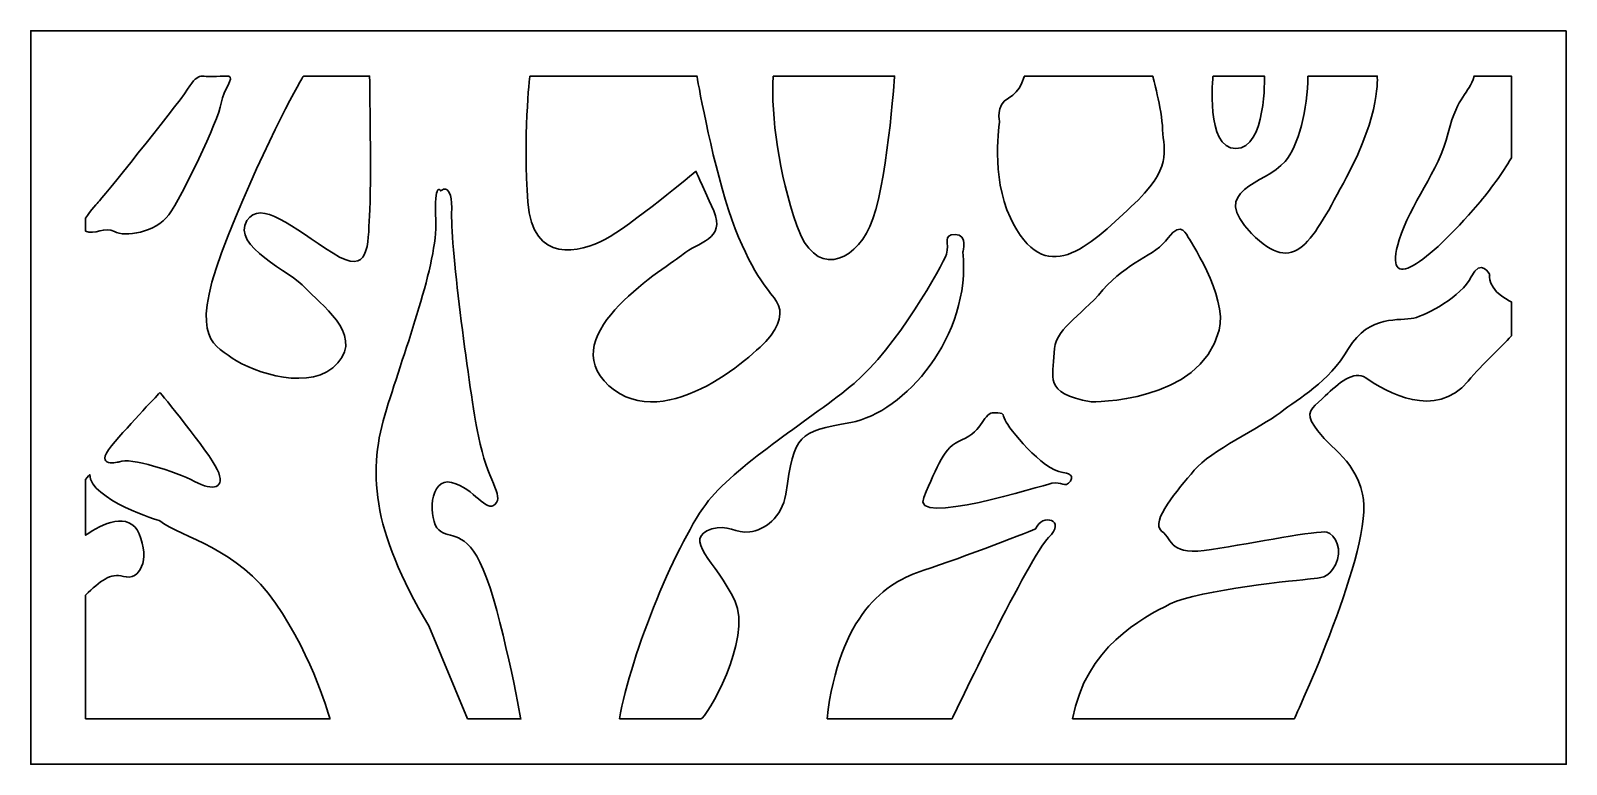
# Model space of a CAD drawing. Header units: centimetres. Extents: x -27 to -14.8, y -9 to -3.2.
import ezdxf

# ---------------------------------------------------------------- set-up
doc = ezdxf.new("R2010")
doc.units = ezdxf.units.CM
doc.header["$MEASUREMENT"] = 0
doc.layers.add('layer 1', color=7, linetype='Continuous')

msp = doc.modelspace()

# ---------------------------------------------------------------- linework, layer by layer
at = {"layer": 'layer 1', "color": 250, "lineweight": 30}
for points, knots in [([(-14.76001, -3.15227), (-14.76001, -3.15227), (-26.99914, -3.15227), (-26.99914, -3.15227), (-26.99914, -3.15227), (-26.99914, -3.15227), (-26.99914, -9.00021), (-26.99914, -9.00021), (-26.99914, -9.00021), (-26.99914, -9.00021), (-14.76001, -9.00021), (-14.76001, -9.00021), (-14.76001, -9.00021), (-14.76001, -9.00021), (-14.76001, -3.15227), (-14.76001, -3.15227)], [0, 0, 0, 0, 0.2, 0.2, 0.2, 0.2, 0.4, 0.4, 0.4, 0.4, 0.6, 0.6, 0.6, 0.6, 1, 1, 1, 1]), ([(-25.42095, -3.51339), (-25.42095, -3.51339), (-25.48825, -3.51339), (-25.48825, -3.51339), (-25.48825, -3.51339), (-25.65375, -3.53702), (-25.64587, -3.46135), (-25.74833, -3.61889), (-25.74833, -3.61889), (-25.85079, -3.77643), (-26.45766, -4.51686), (-26.45766, -4.51686), (-26.45766, -4.51686), (-26.45766, -4.51686), (-26.52533, -4.58452), (-26.5618, -4.64792), (-26.5618, -4.64792), (-26.5618, -4.64792), (-26.5618, -4.74906), (-26.5618, -4.74906), (-26.5618, -4.74906), (-26.49205, -4.78765), (-26.40809, -4.70728), (-26.33155, -4.75317), (-26.33155, -4.75317), (-26.25274, -4.80043), (-26.00054, -4.76105), (-25.89808, -4.61926), (-25.89808, -4.61926), (-25.79562, -4.47748), (-25.50401, -3.87095), (-25.48036, -3.72917), (-25.48036, -3.72917), (-25.46153, -3.61624), (-25.3727, -3.53134), (-25.42095, -3.51339)], [0, 0, 0, 0, 0.1, 0.1, 0.1, 0.1, 0.2, 0.2, 0.2, 0.2, 0.3, 0.3, 0.3, 0.3, 0.4, 0.4, 0.4, 0.4, 0.5, 0.5, 0.5, 0.5, 0.6, 0.6, 0.6, 0.6, 0.7, 0.7, 0.7, 0.7, 0.8, 0.8, 0.8, 0.8, 1, 1, 1, 1]), ([(-24.82621, -3.51339), (-24.82621, -3.51339), (-24.29815, -3.51339), (-24.29815, -3.51339), (-24.29815, -3.51339), (-24.29815, -3.51339), (-24.28239, -4.39871), (-24.29815, -4.62714), (-24.29815, -4.62714), (-24.31392, -4.85557), (-24.29145, -5.11553), (-24.58976, -4.92646), (-24.58976, -4.92646), (-24.9129, -4.72167), (-25.16511, -4.49323), (-25.27545, -4.66652), (-25.27545, -4.66652), (-25.40497, -4.86996), (-24.92078, -5.07613), (-24.81045, -5.20216), (-24.81045, -5.20216), (-24.70011, -5.32819), (-24.34544, -5.56449), (-24.55036, -5.8008), (-24.55036, -5.8008), (-24.75528, -6.03711), (-25.22028, -5.87957), (-25.39367, -5.76142), (-25.39367, -5.76142), (-25.56706, -5.64326), (-25.74045, -5.57237), (-25.42519, -4.78468), (-25.42519, -4.78468), (-25.10994, -3.99698), (-24.82621, -3.51339), (-24.82621, -3.51339)], [0, 0, 0, 0, 0.1, 0.1, 0.1, 0.1, 0.2, 0.2, 0.2, 0.2, 0.3, 0.3, 0.3, 0.3, 0.4, 0.4, 0.4, 0.4, 0.5, 0.5, 0.5, 0.5, 0.6, 0.6, 0.6, 0.6, 0.7, 0.7, 0.7, 0.7, 0.8, 0.8, 0.8, 0.8, 1, 1, 1, 1]), ([(-23.02136, -3.51339), (-23.02136, -3.51339), (-21.68941, -3.51339), (-21.68941, -3.51339), (-21.68941, -3.51339), (-21.68941, -3.51339), (-21.57907, -4.14664), (-21.43721, -4.57988), (-21.43721, -4.57988), (-21.29534, -5.01311), (-21.13771, -5.20216), (-21.07466, -5.28093), (-21.07466, -5.28093), (-21.01161, -5.3597), (-21.00373, -5.45422), (-21.09831, -5.58025), (-21.09831, -5.58025), (-21.19288, -5.70628), (-21.93374, -6.39157), (-22.39086, -5.98197), (-22.39086, -5.98197), (-22.84798, -5.57237), (-21.91009, -5.02886), (-21.79975, -4.93434), (-21.79975, -4.93434), (-21.68941, -4.83982), (-21.45297, -4.81619), (-21.55543, -4.58775), (-21.55543, -4.58775), (-21.65789, -4.35932), (-21.69729, -4.27268), (-21.69729, -4.27268), (-21.69729, -4.27268), (-21.69729, -4.27268), (-22.22535, -4.71379), (-22.42238, -4.81619), (-22.42238, -4.81619), (-22.61942, -4.91859), (-22.99772, -5.02099), (-23.03713, -4.51686), (-23.03713, -4.51686), (-23.07653, -4.01273), (-23.02136, -3.51339), (-23.02136, -3.51339)], [0, 0, 0, 0, 0.08333333, 0.08333333, 0.08333333, 0.08333333, 0.16666667, 0.16666667, 0.16666667, 0.16666667, 0.25, 0.25, 0.25, 0.25, 0.33333333, 0.33333333, 0.33333333, 0.33333333, 0.41666667, 0.41666667, 0.41666667, 0.41666667, 0.5, 0.5, 0.5, 0.5, 0.58333333, 0.58333333, 0.58333333, 0.58333333, 0.66666667, 0.66666667, 0.66666667, 0.66666667, 0.75, 0.75, 0.75, 0.75, 0.83333333, 0.83333333, 0.83333333, 0.83333333, 1, 1, 1, 1]), ([(-21.08255, -3.51339), (-21.08255, -3.51339), (-20.11313, -3.51339), (-20.11313, -3.51339), (-20.11313, -3.51339), (-20.11313, -3.51339), (-20.17619, -4.42234), (-20.31017, -4.71379), (-20.31017, -4.71379), (-20.44415, -5.00523), (-20.75153, -5.12339), (-20.89339, -4.70591), (-20.89339, -4.70591), (-21.03526, -4.28843), (-21.09831, -3.84422), (-21.08255, -3.51339)], [0, 0, 0, 0, 0.2, 0.2, 0.2, 0.2, 0.4, 0.4, 0.4, 0.4, 0.6, 0.6, 0.6, 0.6, 1, 1, 1, 1]), ([(-19.08067, -3.51339), (-19.08067, -3.51339), (-18.05609, -3.51339), (-18.05609, -3.51339), (-18.05609, -3.51339), (-18.05609, -3.51339), (-17.98516, -3.76855), (-17.97728, -3.94185), (-17.97728, -3.94185), (-17.9694, -4.11514), (-17.89059, -4.24117), (-18.22949, -4.55625), (-18.22949, -4.55625), (-18.56839, -4.87133), (-18.91472, -5.22279), (-19.19101, -4.64289), (-19.19101, -4.64289), (-19.34864, -4.31206), (-19.2777, -3.87883), (-19.2777, -3.87883), (-19.2777, -3.87883), (-19.2777, -3.87883), (-19.30923, -3.74492), (-19.20678, -3.68979), (-19.20678, -3.68979), (-19.10432, -3.63465), (-19.08067, -3.51339), (-19.08067, -3.51339)], [0, 0, 0, 0, 0.125, 0.125, 0.125, 0.125, 0.25, 0.25, 0.25, 0.25, 0.375, 0.375, 0.375, 0.375, 0.5, 0.5, 0.5, 0.5, 0.625, 0.625, 0.625, 0.625, 0.75, 0.75, 0.75, 0.75, 1, 1, 1, 1]), ([(-17.57533, -3.51339), (-17.57533, -3.51339), (-17.1655, -3.51339), (-17.1655, -3.51339), (-17.1655, -3.51339), (-17.1655, -3.51339), (-17.14974, -4.09151), (-17.39406, -4.09151), (-17.39406, -4.09151), (-17.63838, -4.09151), (-17.57533, -3.51339), (-17.57533, -3.51339)], [0, 0, 0, 0, 0.25, 0.25, 0.25, 0.25, 0.5, 0.5, 0.5, 0.5, 1, 1, 1, 1]), ([(-16.81872, -3.51339), (-16.81872, -3.51339), (-16.26702, -3.51339), (-16.26702, -3.51339), (-16.26702, -3.51339), (-16.26702, -3.51339), (-16.23549, -3.80794), (-16.51134, -4.31994), (-16.51134, -4.31994), (-16.78719, -4.83194), (-16.92118, -5.12339), (-17.26796, -4.76892), (-17.26796, -4.76892), (-17.61474, -4.41446), (-17.1655, -4.38296), (-16.99999, -4.19391), (-16.99999, -4.19391), (-16.89761, -4.07697), (-16.81872, -3.77333), (-16.81872, -3.51339)], [0, 0, 0, 0, 0.16666667, 0.16666667, 0.16666667, 0.16666667, 0.33333333, 0.33333333, 0.33333333, 0.33333333, 0.5, 0.5, 0.5, 0.5, 0.66666667, 0.66666667, 0.66666667, 0.66666667, 1, 1, 1, 1]), ([(-15.19736, -4.16654), (-15.19736, -4.16654), (-15.19736, -3.51339), (-15.19736, -3.51339), (-15.19736, -3.51339), (-15.19736, -3.51339), (-15.49447, -3.51339), (-15.49447, -3.51339), (-15.49447, -3.51339), (-15.53978, -3.66987), (-15.62215, -3.6534), (-15.70041, -3.96637), (-15.70041, -3.96637), (-15.77867, -4.27935), (-16.00521, -4.53467), (-16.0917, -4.81882), (-16.0917, -4.81882), (-16.23104, -5.27652), (-15.86105, -5.00001), (-15.46563, -4.53879), (-15.46563, -4.53879), (-15.36189, -4.41777), (-15.27263, -4.28968), (-15.19736, -4.16654)], [0, 0, 0, 0, 0.14285714, 0.14285714, 0.14285714, 0.14285714, 0.28571429, 0.28571429, 0.28571429, 0.28571429, 0.42857143, 0.42857143, 0.42857143, 0.42857143, 0.57142857, 0.57142857, 0.57142857, 0.57142857, 0.71428571, 0.71428571, 0.71428571, 0.71428571, 1, 1, 1, 1]), ([(-23.51789, -8.63909), (-23.51789, -8.63909), (-23.0923, -8.63909), (-23.0923, -8.63909), (-23.0923, -8.63909), (-23.0923, -8.63909), (-23.24993, -7.77791), (-23.39179, -7.44708), (-23.39179, -7.44708), (-23.53366, -7.11625), (-23.65976, -7.21077), (-23.74646, -7.132), (-23.74646, -7.132), (-23.83315, -7.05323), (-23.82527, -6.70665), (-23.644, -6.7539), (-23.644, -6.7539), (-23.46272, -6.80117), (-23.36815, -6.99809), (-23.29722, -6.9272), (-23.29722, -6.9272), (-23.22628, -6.85631), (-23.36026, -6.73816), (-23.4312, -6.38369), (-23.4312, -6.38369), (-23.50214, -6.02923), (-23.65188, -4.88708), (-23.644, -4.61139), (-23.644, -4.61139), (-23.63612, -4.33569), (-23.73069, -4.43022), (-23.73069, -4.43022), (-23.73069, -4.43022), (-23.73069, -4.43022), (-23.78587, -4.33569), (-23.7701, -4.66652), (-23.7701, -4.66652), (-23.75434, -4.99735), (-24.01442, -5.69053), (-24.16417, -6.17102), (-24.16417, -6.17102), (-24.31392, -6.6515), (-24.29028, -7.12413), (-23.82527, -7.89606), (-23.82527, -7.89606), (-23.82527, -7.89606), (-23.51789, -8.63909), (-23.51789, -8.63909)], [0, 0, 0, 0, 0.07692308, 0.07692308, 0.07692308, 0.07692308, 0.15384615, 0.15384615, 0.15384615, 0.15384615, 0.23076923, 0.23076923, 0.23076923, 0.23076923, 0.30769231, 0.30769231, 0.30769231, 0.30769231, 0.38461538, 0.38461538, 0.38461538, 0.38461538, 0.46153846, 0.46153846, 0.46153846, 0.46153846, 0.53846154, 0.53846154, 0.53846154, 0.53846154, 0.61538462, 0.61538462, 0.61538462, 0.61538462, 0.69230769, 0.69230769, 0.69230769, 0.69230769, 0.76923077, 0.76923077, 0.76923077, 0.76923077, 0.84615385, 0.84615385, 0.84615385, 0.84615385, 1, 1, 1, 1]), ([(-18.54806, -6.11059), (-18.54806, -6.11059), (-17.67775, -6.12606), (-17.52627, -5.53908), (-17.52627, -5.53908), (-17.457, -5.27065), (-17.77739, -4.79439), (-17.77739, -4.79439), (-17.77739, -4.79439), (-17.77739, -4.79439), (-17.82934, -4.65584), (-17.93325, -4.80305), (-17.93325, -4.80305), (-18.03717, -4.95025), (-18.2623, -4.99355), (-18.45281, -5.21869), (-18.45281, -5.21869), (-18.64331, -5.44383), (-18.84247, -5.53043), (-18.84247, -5.72093), (-18.84247, -5.72093), (-18.84247, -5.91143), (-18.93772, -6.04132), (-18.54806, -6.11059)], [0, 0, 0, 0, 0.14285714, 0.14285714, 0.14285714, 0.14285714, 0.28571429, 0.28571429, 0.28571429, 0.28571429, 0.42857143, 0.42857143, 0.42857143, 0.42857143, 0.57142857, 0.57142857, 0.57142857, 0.57142857, 0.71428571, 0.71428571, 0.71428571, 0.71428571, 1, 1, 1, 1]), ([(-22.30616, -8.63909), (-22.30616, -8.63909), (-21.69136, -8.63909), (-21.65672, -8.63909), (-21.65672, -8.63909), (-21.62208, -8.63909), (-21.24108, -8.00696), (-21.38828, -7.69523), (-21.38828, -7.69523), (-21.53549, -7.3835), (-21.81259, -7.20165), (-21.57013, -7.12372), (-21.57013, -7.12372), (-21.44933, -7.08489), (-21.37706, -7.16036), (-21.26729, -7.14769), (-21.26729, -7.14769), (-21.15673, -7.13492), (-21.009, -7.03348), (-20.9813, -6.84663), (-20.9813, -6.84663), (-20.90963, -6.36322), (-20.88605, -6.35305), (-20.46175, -6.27512), (-20.46175, -6.27512), (-20.03744, -6.19718), (-19.50057, -5.59104), (-19.56984, -4.91562), (-19.56984, -4.91562), (-19.56984, -4.91562), (-19.52655, -4.77707), (-19.63046, -4.77707), (-19.63046, -4.77707), (-19.73437, -4.77707), (-19.67376, -4.84634), (-19.69974, -4.93294), (-19.69974, -4.93294), (-19.72571, -5.01953), (-20.10672, -5.68629), (-20.43577, -5.96339), (-20.43577, -5.96339), (-20.76482, -6.24048), (-21.35365, -6.59551), (-21.5961, -6.89858), (-21.5961, -6.89858), (-21.83856, -7.20165), (-22.21957, -8.11954), (-22.30616, -8.63909)], [0, 0, 0, 0, 0.07692308, 0.07692308, 0.07692308, 0.07692308, 0.15384615, 0.15384615, 0.15384615, 0.15384615, 0.23076923, 0.23076923, 0.23076923, 0.23076923, 0.30769231, 0.30769231, 0.30769231, 0.30769231, 0.38461538, 0.38461538, 0.38461538, 0.38461538, 0.46153846, 0.46153846, 0.46153846, 0.46153846, 0.53846154, 0.53846154, 0.53846154, 0.53846154, 0.61538462, 0.61538462, 0.61538462, 0.61538462, 0.69230769, 0.69230769, 0.69230769, 0.69230769, 0.76923077, 0.76923077, 0.76923077, 0.76923077, 0.84615385, 0.84615385, 0.84615385, 0.84615385, 1, 1, 1, 1]), ([(-18.69526, -8.63909), (-18.69526, -8.63909), (-16.92878, -8.63909), (-16.92878, -8.63909), (-16.92878, -8.63909), (-16.92878, -8.63909), (-16.28745, -7.26574), (-16.38325, -6.84663), (-16.38325, -6.84663), (-16.45252, -6.54355), (-16.67766, -6.47428), (-16.79024, -6.26646), (-16.79024, -6.26646), (-16.83744, -6.17932), (-16.75456, -6.13652), (-16.68055, -6.06415), (-16.68055, -6.06415), (-16.57805, -5.96394), (-16.45281, -5.85472), (-16.35727, -5.92009), (-16.35727, -5.92009), (-16.19275, -6.03266), (-15.80308, -6.2578), (-15.54331, -5.94606), (-15.54331, -5.94606), (-15.4223, -5.80086), (-15.28356, -5.68287), (-15.19736, -5.58381), (-15.19736, -5.58381), (-15.19736, -5.58381), (-15.19736, -5.31472), (-15.19736, -5.31472), (-15.19736, -5.31472), (-15.20274, -5.31156), (-15.20829, -5.3084), (-15.21426, -5.30528), (-15.21426, -5.30528), (-15.3961, -5.21004), (-15.37012, -5.09746), (-15.37012, -5.09746), (-15.37012, -5.09746), (-15.37012, -5.09746), (-15.43939, -4.95892), (-15.51733, -5.11478), (-15.51733, -5.11478), (-15.59526, -5.27065), (-15.87236, -5.41785), (-15.97627, -5.44383), (-15.97627, -5.44383), (-16.08018, -5.46981), (-16.3313, -5.40919), (-16.49582, -5.68629), (-16.49582, -5.68629), (-16.66034, -5.96339), (-16.88549, -6.07596), (-17.04136, -6.19718), (-17.04136, -6.19718), (-17.19722, -6.31841), (-17.59554, -6.50025), (-17.72543, -6.65612), (-17.72543, -6.65612), (-17.85532, -6.81199), (-18.08046, -7.0631), (-17.98521, -7.14104), (-17.98521, -7.14104), (-17.88996, -7.21897), (-17.92459, -7.3402), (-17.58689, -7.28824), (-17.58689, -7.28824), (-17.24918, -7.23629), (-16.73828, -7.13238), (-16.66901, -7.1497), (-16.66901, -7.1497), (-16.59973, -7.16702), (-16.53912, -7.29691), (-16.59973, -7.40948), (-16.59973, -7.40948), (-16.66034, -7.52204), (-16.72096, -7.51338), (-16.7989, -7.52204), (-16.7989, -7.52204), (-16.87683, -7.5307), (-17.69079, -7.60864), (-17.91594, -7.72121), (-17.91594, -7.72121), (-18.14107, -7.83378), (-18.59136, -8.06757), (-18.69526, -8.63909)], [0, 0, 0, 0, 0.04347826, 0.04347826, 0.04347826, 0.04347826, 0.08695652, 0.08695652, 0.08695652, 0.08695652, 0.13043478, 0.13043478, 0.13043478, 0.13043478, 0.17391304, 0.17391304, 0.17391304, 0.17391304, 0.2173913, 0.2173913, 0.2173913, 0.2173913, 0.26086957, 0.26086957, 0.26086957, 0.26086957, 0.30434783, 0.30434783, 0.30434783, 0.30434783, 0.34782609, 0.34782609, 0.34782609, 0.34782609, 0.39130435, 0.39130435, 0.39130435, 0.39130435, 0.43478261, 0.43478261, 0.43478261, 0.43478261, 0.47826087, 0.47826087, 0.47826087, 0.47826087, 0.52173913, 0.52173913, 0.52173913, 0.52173913, 0.56521739, 0.56521739, 0.56521739, 0.56521739, 0.60869565, 0.60869565, 0.60869565, 0.60869565, 0.65217391, 0.65217391, 0.65217391, 0.65217391, 0.69565217, 0.69565217, 0.69565217, 0.69565217, 0.73913043, 0.73913043, 0.73913043, 0.73913043, 0.7826087, 0.7826087, 0.7826087, 0.7826087, 0.82608696, 0.82608696, 0.82608696, 0.82608696, 0.86956522, 0.86956522, 0.86956522, 0.86956522, 0.91304348, 0.91304348, 0.91304348, 0.91304348, 1, 1, 1, 1]), ([(-25.96895, -6.03711), (-25.96895, -6.03711), (-25.58282, -6.50184), (-25.51189, -6.6515), (-25.51189, -6.6515), (-25.44096, -6.80117), (-25.54342, -6.8248), (-25.69316, -6.74603), (-25.69316, -6.74603), (-25.84291, -6.66726), (-26.21333, -6.54911), (-26.29215, -6.58849), (-26.29215, -6.58849), (-26.29215, -6.58849), (-26.50495, -6.64363), (-26.3552, -6.46247), (-26.3552, -6.46247), (-26.20545, -6.28129), (-25.96895, -6.03711), (-25.96895, -6.03711)], [0, 0, 0, 0, 0.16666667, 0.16666667, 0.16666667, 0.16666667, 0.33333333, 0.33333333, 0.33333333, 0.33333333, 0.5, 0.5, 0.5, 0.5, 0.66666667, 0.66666667, 0.66666667, 0.66666667, 1, 1, 1, 1]), ([(-18.77319, -6.67344), (-18.77319, -6.67344), (-18.66929, -6.6821), (-18.71258, -6.74271), (-18.71258, -6.74271), (-18.75588, -6.80333), (-18.78185, -6.74271), (-18.85979, -6.76003), (-18.85979, -6.76003), (-18.93772, -6.77735), (-19.98813, -7.1103), (-19.88158, -6.8726), (-19.88158, -6.8726), (-19.76901, -6.62149), (-19.72675, -6.47297), (-19.57851, -6.41367), (-19.57851, -6.41367), (-19.40532, -6.34439), (-19.40532, -6.18852), (-19.31872, -6.19718), (-19.31872, -6.19718), (-19.23214, -6.20585), (-19.25811, -6.19718), (-19.23214, -6.2578), (-19.23214, -6.2578), (-19.20616, -6.31841), (-18.93772, -6.65612), (-18.77319, -6.67344)], [0, 0, 0, 0, 0.125, 0.125, 0.125, 0.125, 0.25, 0.25, 0.25, 0.25, 0.375, 0.375, 0.375, 0.375, 0.5, 0.5, 0.5, 0.5, 0.625, 0.625, 0.625, 0.625, 0.75, 0.75, 0.75, 0.75, 1, 1, 1, 1]), ([(-26.5618, -6.73009), (-26.5618, -6.73009), (-26.5618, -7.1745), (-26.5618, -7.1745), (-26.5618, -7.1745), (-26.43292, -7.0829), (-26.21289, -6.97838), (-26.13452, -7.16351), (-26.13452, -7.16351), (-26.04782, -7.36831), (-26.12664, -7.5416), (-26.26062, -7.50221), (-26.26062, -7.50221), (-26.36301, -7.47212), (-26.44699, -7.53864), (-26.5618, -7.65253), (-26.5618, -7.65253), (-26.5618, -7.65253), (-26.5618, -8.63736), (-26.5618, -8.63736), (-26.5618, -8.63736), (-26.27033, -8.63787), (-25.9865, -8.63902), (-25.96973, -8.63909), (-25.96973, -8.63909), (-25.96973, -8.63909), (-25.96895, -8.63909), (-25.96895, -8.63909), (-25.96895, -8.63909), (-25.96895, -8.63909), (-24.61441, -8.63909), (-24.61441, -8.63909), (-24.61441, -8.63909), (-24.61441, -8.63909), (-24.74009, -8.16149), (-25.0473, -7.71528), (-25.0473, -7.71528), (-25.35452, -7.26908), (-25.78741, -7.19936), (-25.96895, -7.05992), (-25.96895, -7.05992), (-25.96895, -7.05992), (-26.52859, -6.88782), (-26.52859, -6.69089), (-26.52859, -6.69089), (-26.52859, -6.69089), (-26.54141, -6.7056), (-26.5618, -6.73009)], [0, 0, 0, 0, 0.07692308, 0.07692308, 0.07692308, 0.07692308, 0.15384615, 0.15384615, 0.15384615, 0.15384615, 0.23076923, 0.23076923, 0.23076923, 0.23076923, 0.30769231, 0.30769231, 0.30769231, 0.30769231, 0.38461538, 0.38461538, 0.38461538, 0.38461538, 0.46153846, 0.46153846, 0.46153846, 0.46153846, 0.53846154, 0.53846154, 0.53846154, 0.53846154, 0.61538462, 0.61538462, 0.61538462, 0.61538462, 0.69230769, 0.69230769, 0.69230769, 0.69230769, 0.76923077, 0.76923077, 0.76923077, 0.76923077, 0.84615385, 0.84615385, 0.84615385, 0.84615385, 1, 1, 1, 1]), ([(-20.65225, -8.63909), (-20.65225, -8.63909), (-19.65644, -8.63909), (-19.65644, -8.63909), (-19.65644, -8.63909), (-19.65644, -8.63909), (-19.03297, -7.33154), (-18.88577, -7.19299), (-18.88577, -7.19299), (-18.73856, -7.05445), (-18.93772, -6.99383), (-18.98968, -7.12372), (-18.98968, -7.12372), (-18.98968, -7.12372), (-19.57851, -7.35752), (-19.88158, -7.45277), (-19.88158, -7.45277), (-20.18465, -7.54802), (-20.55699, -7.8078), (-20.65225, -8.63909)], [0, 0, 0, 0, 0.16666667, 0.16666667, 0.16666667, 0.16666667, 0.33333333, 0.33333333, 0.33333333, 0.33333333, 0.5, 0.5, 0.5, 0.5, 0.66666667, 0.66666667, 0.66666667, 0.66666667, 1, 1, 1, 1])]:
    msp.add_open_spline(points, degree=3, knots=knots, dxfattribs=at)

doc.saveas('drawing.dxf')
